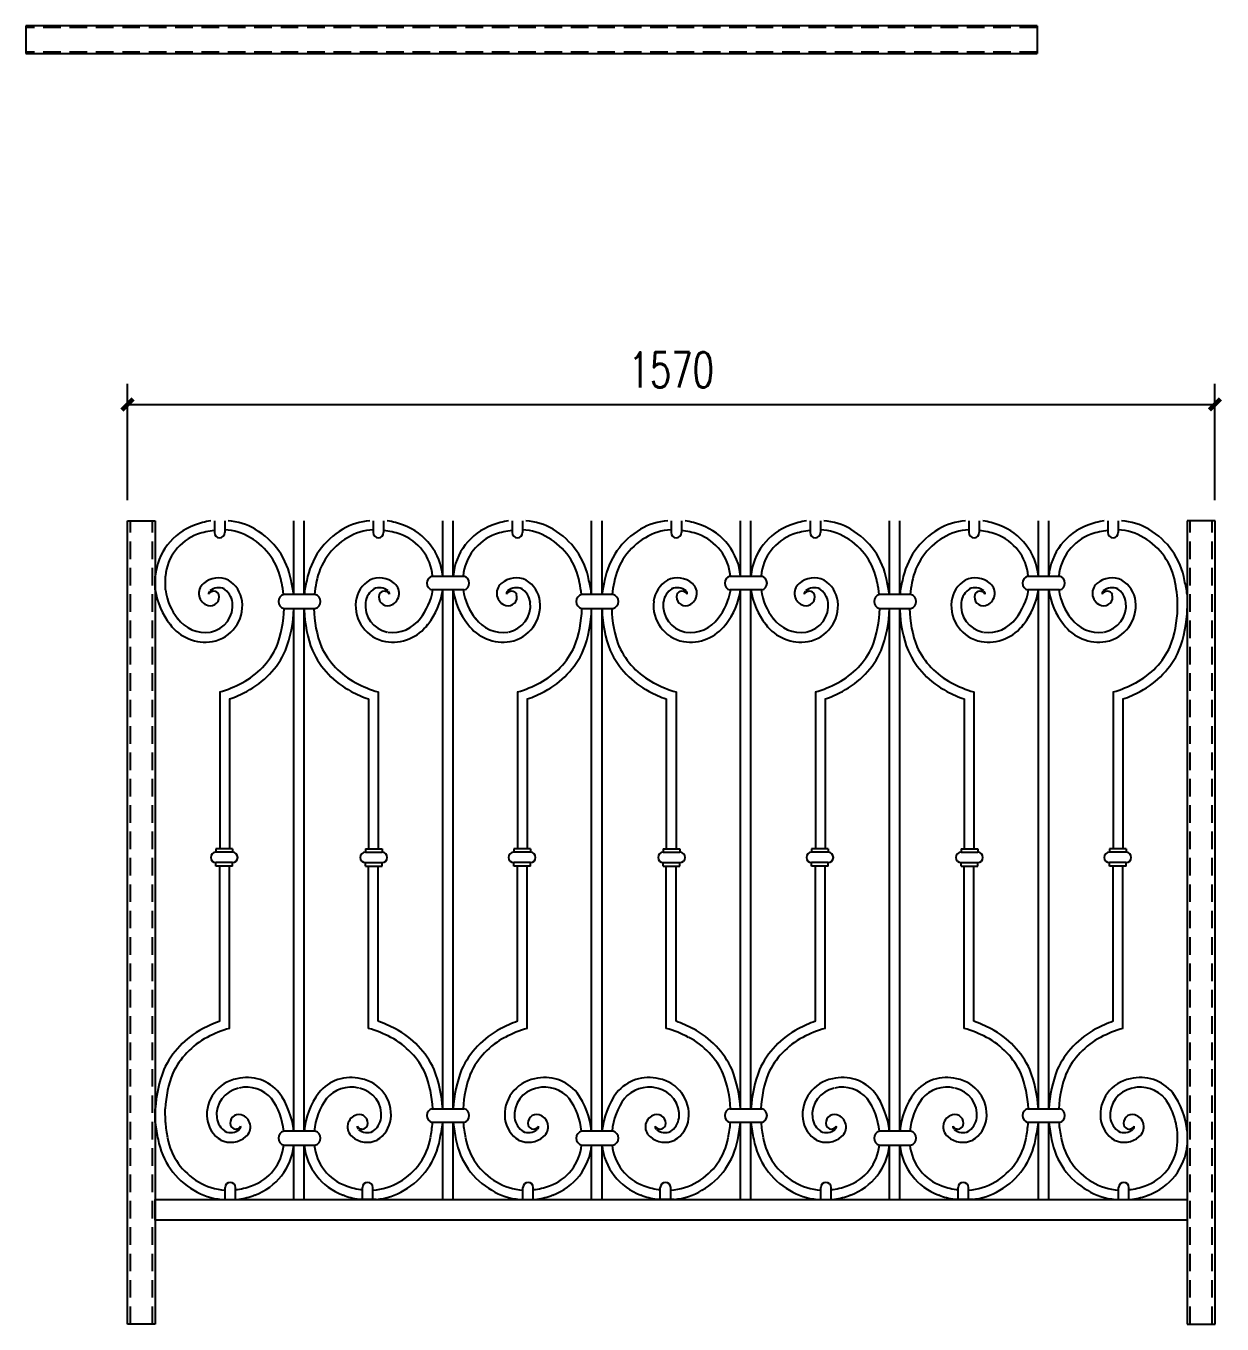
# Model space of a CAD drawing. Header units: millimetres. Extents: x -2608 to 5412, y -7593 to 3289.
# Drawn here: x 3685 to 5412, y 14 to 1889 of the extents above; entities that cross this region are included whole.
import ezdxf

# ---------------------------------------------------------------- set-up
doc = ezdxf.new("R2010")
doc.units = ezdxf.units.MM
doc.header["$MEASUREMENT"] = 0
doc.linetypes.add('DASHED', pattern=[19.05, 12.7, -6.35])
for name, color, linetype in [('@F05_Section_Steel', 24, 'Continuous'), ('@F19_DIM', 7, 'Continuous'), ('F01_Section_AL', 92, 'Continuous'), ('F22_Dim', 9, 'Continuous'), ('XX', 6, 'DASHED')]:
    doc.layers.add(name, color=color, linetype=linetype)
doc.styles.add('_TCH_DIM_T3', font='SIMPLEX', dxfattribs={"width": 0.705882, "bigfont": 'GBCBIG'})
doc.dimstyles.new('_TCH_ARCH&&20', dxfattribs={"dimtxt": 51, "dimasz": 16, "dimexe": 30, "dimexo": 30, "dimgap": 24.5, "dimtad": 1, "dimdec": 1, "dimzin": 12, "dimdsep": 46, "dimtxsty": '_TCH_DIM_T3', "dimblk": 'ARCHTICK', "dimcen": 0.09, "dimclrt": 7, "dimazin": 2, "dimtfac": 1, "dimtdec": 1, "dimtix": 1, "dimtmove": 2, "dimatfit": 3, "dimldrblk": 'ARCHTICK', "dimfxl": 20, "dimtolj": 1, "dimtzin": 0, "dimarcsym": 0})

# ---------------------------------------------------------------- blocks, each defined once
blk = doc.blocks.new('*U2')
at = {"layer": '@F05_Section_Steel'}
for p, q in [((1460, 0), (0, 0)), ((0, 0), (0, -40)), ((1460, 0), (1460, -40)), ((0, -40), (1460, -40))]:
    blk.add_line(p, q, dxfattribs=at)
at = {"layer": 'XX', "ltscale": 2}
for p, q in [((1460, -2, 0), (0, -2, 0)), ((1460, -38, 0), (0, -38, 0))]:
    blk.add_line(p, q, dxfattribs=at)
blk = doc.blocks.new('Railing_T6_1570')
at = {"layer": '@F05_Section_Steel'}
for p, q in [((0, -580), (0, 580)), ((0, 580), (40, 580)), ((40, 580), (40, -580)), ((1570, 580, 0), (1530, 580, 0)), ((1530, 580, 0), (1530, -580, 0)), ((1570, -580), (1570, 580)), ((1570, 580, 0), (1570, 580, 0)), ((40, -580), (0, -580)), ((1530, -580, 0), (1570, -580, 0))]:
    blk.add_line(p, q, dxfattribs=at)
at = {"layer": 'F01_Section_AL', "linetype": 'ByBlock', "lineweight": -2}
blk.add_lwpolyline([(40, -400), (1530, -400), (1530, -430), (40, -430)], close=True, dxfattribs=at)
at = {"layer": 'F22_Dim'}
for p, q in [((125.3, 580), (125.3, 563)), ((140.3, 580), (140.3, 563)), ((240, 473.6), (240, 580)), ((255, 473.6), (255, 580)), ((354.6, 580), (354.6, 563)), ((369.6, 580), (369.6, 563)), ((455, 500.2), (455, 580)), ((470, 500.2), (470, 580)), ((555.3, 580), (555.3, 563)), ((570.3, 580), (570.3, 563)), ((670, 473.6), (670, 580)), ((685, 473.6), (685, 580)), ((784.6, 580), (784.6, 563)), ((799.6, 580), (799.6, 563)), ((885, 500.2), (885, 580)), ((900, 500.2), (900, 580)), ((985.3, 580), (985.3, 563)), ((1000.3, 580), (1000.3, 563)), ((1100, 473.6), (1100, 580)), ((1115, 473.6), (1115, 580)), ((1214.6, 580), (1214.6, 563)), ((1229.6, 580), (1229.6, 563)), ((1315, 500.2), (1315, 580)), ((1330, 500.2), (1330, 580)), ((1415.3, 580), (1415.3, 563)), ((1430.3, 580), (1430.3, 563)), ((240, 473.6), (240, 504.9)), ((255, 473.6), (255, 504.9)), ((439.9, 500.2), (485.5, 500.2)), ((670, 473.6), (670, 504.9)), ((685, 473.6), (685, 504.9)), ((869.9, 500.2), (915.5, 500.2)), ((1100, 473.6), (1100, 504.9)), ((1115, 473.6), (1115, 504.9)), ((1299.9, 500.2), (1345.5, 500.2)), ((271, 473.6), (225.5, 473.6)), ((485.5, 480.2), (439.9, 480.2)), ((455, -269), (455, 480.2)), ((470, -269), (470, 480.2)), ((701, 473.6), (655.5, 473.6)), ((915.5, 480.2), (869.9, 480.2)), ((885, -269), (885, 480.2)), ((900, -269), (900, 480.2)), ((1131, 473.6), (1085.5, 473.6)), ((1345.5, 480.2), (1299.9, 480.2)), ((1315, -269), (1315, 480.2)), ((1330, -269), (1330, 480.2)), ((225.5, 453.6), (271, 453.6)), ((240, -301.5), (240, 453.6)), ((255, -301.5), (255, 453.6)), ((655.5, 453.6), (701, 453.6)), ((670, -301.5), (670, 453.6)), ((685, -301.5), (685, 453.6)), ((1085.5, 453.6), (1131, 453.6)), ((1100, -301.5), (1100, 453.6)), ((1115, -301.5), (1115, 453.6)), ((133.1, 333), (133.1, 106.4)), ((147.1, 322.8), (147.1, 106.4)), ((347.8, 322.8), (347.8, 106.4)), ((361.8, 333), (361.8, 106.4)), ((563.1, 333), (563.1, 106.4)), ((577.1, 322.8), (577.1, 106.4)), ((777.8, 322.8), (777.8, 106.4)), ((791.8, 333), (791.8, 106.4)), ((993.1, 333), (993.1, 106.4)), ((1007.1, 322.8), (1007.1, 106.4)), ((1207.8, 322.8), (1207.8, 106.4)), ((1221.8, 333), (1221.8, 106.4)), ((1423.1, 333), (1423.1, 106.4)), ((1437.1, 322.8), (1437.1, 106.4)), ((151.5, 106.4), (127.5, 106.4)), ((127.5, 106.4), (127.5, 101.4)), ((151.5, 101.4), (127.5, 101.4)), ((151.5, 106.4), (151.5, 101.4)), ((343.4, 106.4), (343.4, 101.4)), ((343.4, 106.4), (367.4, 106.4)), ((343.4, 101.4), (367.4, 101.4)), ((367.4, 106.4), (367.4, 101.4)), ((581.5, 106.4), (557.5, 106.4)), ((557.5, 106.4), (557.5, 101.4)), ((581.5, 101.4), (557.5, 101.4)), ((581.5, 106.4), (581.5, 101.4)), ((773.4, 106.4), (773.4, 101.4)), ((773.4, 106.4), (797.4, 106.4)), ((773.4, 101.4), (797.4, 101.4)), ((797.4, 106.4), (797.4, 101.4)), ((1011.5, 106.4), (987.5, 106.4)), ((987.5, 106.4), (987.5, 101.4)), ((1011.5, 101.4), (987.5, 101.4)), ((1011.5, 106.4), (1011.5, 101.4)), ((1203.4, 106.4), (1203.4, 101.4)), ((1203.4, 106.4), (1227.4, 106.4)), ((1203.4, 101.4), (1227.4, 101.4)), ((1227.4, 106.4), (1227.4, 101.4)), ((1441.5, 106.4), (1417.5, 106.4)), ((1417.5, 106.4), (1417.5, 101.4)), ((1441.5, 101.4), (1417.5, 101.4)), ((1441.5, 106.4), (1441.5, 101.4)), ((151.5, 86.4), (127.5, 86.4)), ((127.5, 81.4), (127.5, 86.4)), ((151.5, 81.4), (127.5, 81.4)), ((133.1, -142.8), (133.1, 81.4)), ((147.1, -153), (147.1, 81.4)), ((151.5, 81.4), (151.5, 86.4)), ((343.4, 81.4), (343.4, 86.4)), ((343.4, 86.4), (367.4, 86.4)), ((343.4, 81.4), (367.4, 81.4)), ((347.8, -153), (347.8, 81.4)), ((361.8, -142.8), (361.8, 81.4)), ((367.4, 81.4), (367.4, 86.4)), ((581.5, 86.4), (557.5, 86.4)), ((557.5, 81.4), (557.5, 86.4)), ((581.5, 81.4), (557.5, 81.4)), ((563.1, -142.8), (563.1, 81.4)), ((577.1, -153), (577.1, 81.4)), ((581.5, 81.4), (581.5, 86.4)), ((773.4, 81.4), (773.4, 86.4)), ((773.4, 86.4), (797.4, 86.4)), ((773.4, 81.4), (797.4, 81.4)), ((777.8, -153), (777.8, 81.4)), ((791.8, -142.8), (791.8, 81.4)), ((797.4, 81.4), (797.4, 86.4)), ((1011.5, 86.4), (987.5, 86.4)), ((987.5, 81.4), (987.5, 86.4)), ((1011.5, 81.4), (987.5, 81.4)), ((993.1, -142.8), (993.1, 81.4)), ((1007.1, -153), (1007.1, 81.4)), ((1011.5, 81.4), (1011.5, 86.4)), ((1203.4, 81.4), (1203.4, 86.4)), ((1203.4, 86.4), (1227.4, 86.4)), ((1203.4, 81.4), (1227.4, 81.4)), ((1207.8, -153), (1207.8, 81.4)), ((1221.8, -142.8), (1221.8, 81.4)), ((1227.4, 81.4), (1227.4, 86.4)), ((1441.5, 86.4), (1417.5, 86.4)), ((1417.5, 81.4), (1417.5, 86.4)), ((1441.5, 81.4), (1417.5, 81.4)), ((1423.1, -142.8), (1423.1, 81.4)), ((1437.1, -153), (1437.1, 81.4)), ((1441.5, 81.4), (1441.5, 86.4)), ((240, -301.5), (240, -262.1)), ((670, -301.5), (670, -262.1)), ((1100, -301.5), (1100, -262.1)), ((439.9, -269), (485.5, -269)), ((869.9, -269), (915.5, -269)), ((1299.9, -269), (1345.5, -269)), ((485.5, -289), (439.9, -289)), ((455, -400), (455, -289)), ((470, -400), (470, -289)), ((915.5, -289), (869.9, -289)), ((885, -400), (885, -289)), ((900, -400), (900, -289)), ((1345.5, -289), (1299.9, -289)), ((1315, -400), (1315, -289)), ((1330, -400), (1330, -289)), ((271, -301.5), (225.5, -301.5)), ((701, -301.5), (655.5, -301.5)), ((1131, -301.5), (1085.5, -301.5)), ((225.5, -321.5), (271, -321.5)), ((240, -400), (240, -321.5)), ((255, -400), (255, -321.5)), ((655.5, -321.5), (701, -321.5)), ((670, -400), (670, -321.5)), ((685, -400), (685, -321.5)), ((1085.5, -321.5), (1131, -321.5)), ((1100, -400), (1100, -321.5)), ((1115, -400), (1115, -321.5)), ((140.8, -400), (140.8, -383)), ((155.8, -400), (155.8, -383)), ((339.1, -400), (339.1, -383)), ((354.1, -400), (354.1, -383)), ((570.8, -400), (570.8, -383)), ((585.8, -400), (585.8, -383)), ((769.1, -400), (769.1, -383)), ((784.1, -400), (784.1, -383)), ((1000.8, -400), (1000.8, -383)), ((1015.8, -400), (1015.8, -383)), ((1199.1, -400), (1199.1, -383)), ((1214.1, -400), (1214.1, -383)), ((1430.8, -400), (1430.8, -383)), ((1445.8, -400), (1445.8, -383)), ((134.7, -400), (159.7, -400)), ((135.8, -400), (160.8, -400)), ((359.1, -400), (334.1, -400)), ((565.8, -400), (590.8, -400)), ((789.1, -400), (764.1, -400)), ((995.8, -400), (1020.8, -400)), ((1219.1, -400), (1194.1, -400)), ((1220.6, -400), (1195.6, -400)), ((1425.8, -400), (1450.8, -400))]:
    blk.add_line(p, q, dxfattribs=at)
for points in [[(40, 480.2), (40, 500.2)], [(54.8, 480.2), (54.6, 500.2)], [(40, -289), (40, -269)], [(54.6, -289), (54.4, -269)]]:
    blk.add_lwpolyline(points, dxfattribs=at)
for centre, radius, start, end in [((125.9, 492.7), 86.2, 110.0092, 175.0016), ((132.4, 485.8), 94.9, 97.4614, 112.2513), ((134, 470.4), 96, 95.176, 110.0324), ((132.8, 563), 7.5, 180, 0), ((136.3, 488.5), 78.7, 58.5528, 87.077), ((138.8, 489.7), 90.5, 59.8193, 86.0345), ((129.6, 474.4), 108.3, 10.2748, 59.7072), ((365.3, 474.4), 108.3, 120.2928, 169.7252), ((356.1, 489.7), 90.5, 93.9655, 120.1807), ((358.6, 488.5), 78.7, 92.923, 121.4472), ((362.1, 563), 7.5, 180, 0), ((360.9, 470.4), 96, 69.9676, 84.824), ((362.6, 485.8), 94.9, 67.7487, 82.5386), ((368.8, 492.4), 86.5, 5.1334, 69.9388), ((555.9, 492.7), 86.2, 110.0092, 175.0016), ((562.4, 485.8), 94.9, 97.4614, 112.2513), ((564, 470.4), 96, 95.176, 110.0324), ((562.8, 563), 7.5, 180, 0), ((566.3, 488.5), 78.7, 58.5528, 87.077), ((568.8, 489.7), 90.5, 59.8193, 86.0345), ((559.6, 474.4), 108.3, 10.2748, 59.7072), ((795.3, 474.4), 108.3, 120.2928, 169.7252), ((786.1, 489.7), 90.5, 93.9655, 120.1807), ((788.6, 488.5), 78.7, 92.923, 121.4472), ((792.1, 563), 7.5, 180, 0), ((790.9, 470.4), 96, 69.9676, 84.824), ((792.6, 485.8), 94.9, 67.7487, 82.5386), ((798.8, 492.4), 86.5, 5.1334, 69.9388), ((985.9, 492.7), 86.2, 110.0092, 175.0016), ((992.4, 485.8), 94.9, 97.4614, 112.2513), ((994, 470.4), 96, 95.176, 110.0324), ((992.8, 563), 7.5, 180, 0), ((996.3, 488.5), 78.7, 58.5528, 87.077), ((998.8, 489.7), 90.5, 59.8193, 86.0345), ((989.6, 474.4), 108.3, 10.2748, 59.7072), ((1225.3, 474.4), 108.3, 120.2928, 169.7252), ((1216.1, 489.7), 90.5, 93.9655, 120.1807), ((1218.6, 488.5), 78.7, 92.923, 121.4472), ((1222.1, 563), 7.5, 180, 0), ((1220.9, 470.4), 96, 69.9676, 84.824), ((1222.6, 485.8), 94.9, 67.7487, 82.5386), ((1228.8, 492.4), 86.5, 5.1334, 69.9388), ((1415.9, 492.7), 86.2, 110.0092, 175.0016), ((1422.4, 485.8), 94.9, 97.4614, 112.2513), ((1424, 470.4), 96, 95.176, 110.0324), ((1422.8, 563), 7.5, 180, 0), ((1426.3, 488.5), 78.7, 58.5528, 87.077), ((1428.8, 489.7), 90.5, 59.8193, 86.0345), ((1419.6, 474.4), 108.3, 10.2748, 59.7072), ((124.9, 494.1), 70.6, 109.6798, 175.0339), ((129.6, 474.4), 94.3, 10.2317, 59.5602), ((365.3, 474.4), 94.3, 120.4398, 169.7683), ((370, 494.1), 70.6, 4.9661, 70.3202), ((554.9, 494.1), 70.6, 109.6798, 175.0339), ((559.6, 474.4), 94.3, 10.2317, 59.5602), ((795.3, 474.4), 94.3, 120.4398, 169.7683), ((800, 494.1), 70.6, 4.9661, 70.3202), ((984.9, 494.1), 70.6, 109.6798, 175.0339), ((989.6, 474.4), 94.3, 10.2317, 59.5602), ((1225.3, 474.4), 94.3, 120.4398, 169.7683), ((1230, 494.1), 70.6, 4.9661, 70.3202), ((1414.9, 494.1), 70.6, 109.6798, 175.0339), ((1419.6, 474.4), 94.3, 10.2317, 59.5602), ((121.1, 475.3), 18.2, 129.6045, 254.2656), ((131.3, 464.4), 33.1, 64.3891, 131.0701), ((124.2, 458.6), 41.5, 7.2421, 58.9949), ((44.4, 453.9), 181.9, 6.2195, 11.7274), ((-6.3, 437.2), 248.9, 8.3994, 13.1211), ((380.1, 460.7), 125.8, 164.7991, 174.1456), ((450.5, 453.9), 181.9, 168.2726, 173.7805), ((370.7, 458.6), 41.5, 121.0051, 172.7579), ((363.7, 464.4), 33.1, 48.9299, 115.6109), ((373.8, 475.3), 18.2, 285.7344, 50.3955), ((442.6, 490.2), 10.4, 105.0629, 254.9371), ((482.8, 490.2), 10.4, 285.0629, 74.9371), ((551.1, 475.3), 18.2, 129.6045, 254.2656), ((561.3, 464.4), 33.1, 64.3891, 131.0701), ((554.2, 458.6), 41.5, 7.2421, 58.9949), ((474.4, 453.9), 181.9, 6.2195, 11.7274), ((423.7, 437.2), 248.9, 8.3994, 13.1211), ((810.1, 460.7), 125.8, 164.7991, 174.1456), ((880.5, 453.9), 181.9, 168.2726, 173.7805), ((800.7, 458.6), 41.5, 121.0051, 172.7579), ((793.7, 464.4), 33.1, 48.9299, 115.6109), ((803.8, 475.3), 18.2, 285.7344, 50.3955), ((872.6, 490.2), 10.4, 105.0629, 254.9371), ((912.8, 490.2), 10.4, 285.0629, 74.9371), ((981.1, 475.3), 18.2, 129.6045, 254.2656), ((991.3, 464.4), 33.1, 64.3891, 131.0701), ((984.2, 458.6), 41.5, 7.2421, 58.9949), ((904.4, 453.9), 181.9, 6.2195, 11.7274), ((853.7, 437.2), 248.9, 8.3994, 13.1211), ((1240.1, 460.7), 125.8, 164.7991, 174.1456), ((1310.5, 453.9), 181.9, 168.2726, 173.7805), ((1230.7, 458.6), 41.5, 121.0051, 172.7579), ((1223.7, 464.4), 33.1, 48.9299, 115.6109), ((1233.8, 475.3), 18.2, 285.7344, 50.3955), ((1302.6, 490.2), 10.4, 105.0629, 254.9371), ((1342.8, 490.2), 10.4, 285.0629, 74.9371), ((1411.1, 475.3), 18.2, 129.6045, 254.2656), ((1421.3, 464.4), 33.1, 64.3891, 131.0701), ((1414.2, 458.6), 41.5, 7.2421, 58.9949), ((1351, 456.9), 165, 358.8444, 11.8682), ((1283.7, 437.2), 248.9, 8.3994, 13.1211), ((145.8, 496.2), 107, 188.5963, 217.8074), ((136.5, 490.9), 82.5, 187.4591, 219.2257), ((119.6, 469.9), 12.6, 254.2214, 16.1568), ((121.1, 475.3), 4.23, 129.6045, 193.6901), ((124.2, 470), 8.33, 24.2083, 149.1158), ((131.3, 464.4), 19.1, 64.3891, 131.0701), ((124.2, 458.6), 27.5, 7.2421, 58.9949), ((228.1, 463.6), 10.4, 105.0629, 254.9371), ((268.3, 463.6), 10.4, 285.0629, 74.9371), ((370.7, 458.6), 27.5, 121.0051, 172.7579), ((363.7, 464.4), 19.1, 48.9299, 115.6109), ((375.3, 469.9), 12.6, 163.8432, 285.7786), ((370.7, 470), 8.33, 30.8842, 155.7917), ((373.8, 475.3), 4.23, 346.3099, 50.3955), ((350.5, 495.7), 91.6, 321.5714, 350.2734), ((348, 496.8), 108.3, 322.2805, 351.1506), ((575.8, 496.2), 107, 188.5963, 217.8074), ((566.5, 490.9), 82.5, 187.4591, 219.2257), ((549.6, 469.9), 12.6, 254.2214, 16.1568), ((551.1, 475.3), 4.23, 129.6045, 193.6901), ((554.2, 470), 8.33, 24.2083, 149.1158), ((561.3, 464.4), 19.1, 64.3891, 131.0701), ((554.2, 458.6), 27.5, 7.2421, 58.9949), ((658.1, 463.6), 10.4, 105.0629, 254.9371), ((698.3, 463.6), 10.4, 285.0629, 74.9371), ((800.7, 458.6), 27.5, 121.0051, 172.7579), ((793.7, 464.4), 19.1, 48.9299, 115.6109), ((805.3, 469.9), 12.6, 163.8432, 285.7786), ((800.7, 470), 8.33, 30.8842, 155.7917), ((803.8, 475.3), 4.23, 346.3099, 50.3955), ((780.5, 495.7), 91.6, 321.5714, 350.2734), ((778, 496.8), 108.3, 322.2805, 351.1506), ((1005.8, 496.2), 107, 188.5963, 217.8074), ((996.5, 490.9), 82.5, 187.4591, 219.2257), ((979.6, 469.9), 12.6, 254.2214, 16.1568), ((981.1, 475.3), 4.23, 129.6045, 193.6901), ((984.2, 470), 8.33, 24.2083, 149.1158), ((991.3, 464.4), 19.1, 64.3891, 131.0701), ((984.2, 458.6), 27.5, 7.2421, 58.9949), ((1088.1, 463.6), 10.4, 105.0629, 254.9371), ((1128.3, 463.6), 10.4, 285.0629, 74.9371), ((1230.7, 458.6), 27.5, 121.0051, 172.7579), ((1223.7, 464.4), 19.1, 48.9299, 115.6109), ((1235.3, 469.9), 12.6, 163.8432, 285.7786), ((1230.7, 470), 8.33, 30.8842, 155.7917), ((1233.8, 475.3), 4.23, 346.3099, 50.3955), ((1210.5, 495.7), 91.6, 321.5714, 350.2734), ((1208, 496.8), 108.3, 322.2805, 351.1506), ((1435.8, 496.2), 107, 188.5963, 217.8074), ((1426.5, 490.9), 82.5, 187.4591, 219.2257), ((1409.6, 469.9), 12.6, 254.2214, 16.1568), ((1411.1, 475.3), 4.23, 129.6045, 193.6901), ((1414.2, 470), 8.33, 24.2083, 149.1158), ((1421.3, 464.4), 19.1, 64.3891, 131.0701), ((1414.2, 458.6), 27.5, 7.2421, 58.9949), ((112.7, 457.8), 39, 280.6551, 6.6372), ((112.7, 457.8), 53, 280.6551, 6.6372), ((61.6, 456.9), 164.4, 338.865, 358.8213), ((60.6, 457.2), 179.4, 338.8927, 358.8281), ((433.3, 456.9), 178.4, 181.7653, 201.135), ((433.3, 456.9), 164.4, 181.1787, 201.135), ((382.2, 457.8), 53, 173.3628, 259.3449), ((382.2, 457.8), 39, 173.3628, 259.3449), ((542.7, 457.8), 39, 280.6551, 6.6372), ((542.7, 457.8), 53, 280.6551, 6.6372), ((491.6, 456.9), 164.4, 338.865, 358.8213), ((490.6, 457.2), 179.4, 338.8927, 358.8281), ((863.3, 456.9), 178.4, 181.7653, 201.135), ((863.3, 456.9), 164.4, 181.1787, 201.135), ((812.2, 457.8), 53, 173.3628, 259.3449), ((812.2, 457.8), 39, 173.3628, 259.3449), ((972.7, 457.8), 39, 280.6551, 6.6372), ((972.7, 457.8), 53, 280.6551, 6.6372), ((921.6, 456.9), 164.4, 338.865, 358.8213), ((920.6, 457.2), 179.4, 338.8927, 358.8281), ((1293.3, 456.9), 178.4, 181.7653, 201.135), ((1293.3, 456.9), 164.4, 181.1787, 201.135), ((1242.2, 457.8), 53, 173.3628, 259.3449), ((1242.2, 457.8), 39, 173.3628, 259.3449), ((1402.7, 457.8), 39, 280.6551, 6.6372), ((1402.7, 457.8), 53, 280.6551, 6.6372), ((1351.6, 456.9), 164.4, 338.865, 358.8213), ((1350.6, 457.2), 179.4, 338.8927, 358.8281), ((112.3, 468.2), 49.4, 215.531, 277.985), ((382.6, 468.2), 49.4, 262.015, 324.469), ((542.3, 468.2), 49.4, 215.531, 277.985), ((812.6, 468.2), 49.4, 262.015, 324.469), ((972.3, 468.2), 49.4, 215.531, 277.985), ((1242.6, 468.2), 49.4, 262.015, 324.469), ((1402.3, 468.2), 49.4, 215.531, 277.985), ((112.2, 468.2), 63.3, 216.405, 279.3447), ((382.7, 468.2), 63.3, 260.6553, 323.595), ((542.2, 468.2), 63.3, 216.405, 279.3447), ((812.7, 468.2), 63.3, 260.6553, 323.595), ((972.2, 468.2), 63.3, 216.405, 279.3447), ((1242.7, 468.2), 63.3, 260.6553, 323.595), ((1402.2, 468.2), 63.3, 216.405, 279.3447), ((112.7, 446.1), 113.1, 297.824, 335.1079), ((382.2, 446.1), 113.1, 204.8921, 242.176), ((542.7, 446.1), 113.1, 297.824, 335.1079), ((812.2, 446.1), 113.1, 204.8921, 242.176), ((972.7, 446.1), 113.1, 297.824, 335.1079), ((1242.2, 446.1), 113.1, 204.8921, 242.176), ((1402.7, 446.1), 113.1, 297.824, 335.1079), ((112.7, 446.1), 127.1, 297.824, 335.1079), ((382.2, 446.1), 127.1, 204.8921, 242.176), ((542.7, 446.1), 127.1, 297.824, 335.1079), ((812.2, 446.1), 127.1, 204.8921, 242.176), ((972.7, 446.1), 127.1, 297.824, 335.1079), ((1242.2, 446.1), 127.1, 204.8921, 242.176), ((1402.7, 446.1), 127.1, 297.824, 335.1079), ((91.3, 483), 155.7, 285.5629, 298.3757), ((403.6, 483), 155.7, 241.6243, 254.4371), ((521.3, 483), 155.7, 285.5629, 298.3757), ((833.6, 483), 155.7, 241.6243, 254.4371), ((951.3, 483), 155.7, 285.5629, 298.3757), ((1263.6, 483), 155.7, 241.6243, 254.4371), ((1381.3, 483), 155.7, 285.5629, 298.3757), ((97.7, 469.6), 154.9, 288.5934, 298.6829), ((397.2, 469.6), 154.9, 241.3171, 251.4066), ((527.7, 469.6), 154.9, 288.5934, 298.6829), ((827.2, 469.6), 154.9, 241.3171, 251.4066), ((957.7, 469.6), 154.9, 288.5934, 298.6829), ((1257.2, 469.6), 154.9, 241.3171, 251.4066), ((1387.7, 469.6), 154.9, 288.5934, 298.6829), ((127.5, 93.9), 7.5, 90, 270), ((151.5, 93.9), 7.5, 270, 90), ((343.4, 93.9), 7.5, 90, 270), ((367.4, 93.9), 7.5, 270, 90), ((557.5, 93.9), 7.5, 90, 270), ((581.5, 93.9), 7.5, 270, 90), ((773.4, 93.9), 7.5, 90, 270), ((797.4, 93.9), 7.5, 270, 90), ((987.5, 93.9), 7.5, 90, 270), ((1011.5, 93.9), 7.5, 270, 90), ((1203.4, 93.9), 7.5, 90, 270), ((1227.4, 93.9), 7.5, 270, 90), ((1417.5, 93.9), 7.5, 90, 270), ((1441.5, 93.9), 7.5, 270, 90), ((182.5, -289.6), 154.9, 108.5934, 118.6829), ((312.4, -289.6), 154.9, 61.3171, 71.4066), ((612.5, -289.6), 154.9, 108.5934, 118.6829), ((742.4, -289.6), 154.9, 61.3171, 71.4066), ((1042.5, -289.6), 154.9, 108.5934, 118.6829), ((1172.4, -289.6), 154.9, 61.3171, 71.4066), ((1472.5, -289.6), 154.9, 108.5934, 118.6829), ((167.5, -266.1), 127.1, 117.824, 155.1079), ((167.5, -266.1), 113.1, 117.824, 155.1079), ((188.9, -303), 155.7, 105.5629, 118.3757), ((306, -303), 155.7, 61.6243, 74.4371), ((327.5, -266.1), 113.1, 24.8921, 62.176), ((327.5, -266.1), 127.1, 24.8921, 62.176), ((597.5, -266.1), 127.1, 117.824, 155.1079), ((597.5, -266.1), 113.1, 117.824, 155.1079), ((618.9, -303), 155.7, 105.5629, 118.3757), ((736, -303), 155.7, 61.6243, 74.4371), ((757.5, -266.1), 113.1, 24.8921, 62.176), ((757.5, -266.1), 127.1, 24.8921, 62.176), ((1027.5, -266.1), 127.1, 117.824, 155.1079), ((1027.5, -266.1), 113.1, 117.824, 155.1079), ((1048.9, -303), 155.7, 105.5629, 118.3757), ((1166, -303), 155.7, 61.6243, 74.4371), ((1187.5, -266.1), 113.1, 24.8921, 62.176), ((1187.5, -266.1), 127.1, 24.8921, 62.176), ((1457.5, -266.1), 127.1, 117.824, 155.1079), ((1457.5, -266.1), 113.1, 117.824, 155.1079), ((1478.9, -303), 155.7, 105.5629, 118.3757), ((233.4, -281.3), 193.8, 159.2354, 176.3623), ((218.6, -276.9), 164.4, 158.865, 177.2424), ((172.2, -284.4), 60.5, 39.497, 103.9276), ((322.7, -284.4), 60.5, 76.0724, 140.503), ((276.3, -276.9), 164.4, 2.7576, 21.135), ((257.8, -282.4), 197.7, 3.8856, 20.6809), ((663.4, -281.3), 193.8, 159.2354, 176.3623), ((648.6, -276.9), 164.4, 158.865, 177.2424), ((602.2, -284.4), 60.5, 39.497, 103.9276), ((752.7, -284.4), 60.5, 76.0724, 140.503), ((706.3, -276.9), 164.4, 2.7576, 21.135), ((687.8, -282.4), 197.7, 3.8856, 20.6809), ((1093.4, -281.3), 193.8, 159.2354, 176.3623), ((1078.6, -276.9), 164.4, 158.865, 177.2424), ((1032.2, -284.4), 60.5, 39.497, 103.9276), ((1182.7, -284.4), 60.5, 76.0724, 140.503), ((1136.3, -276.9), 164.4, 2.7576, 21.135), ((1117.8, -282.4), 197.7, 3.8856, 20.6809), ((1523.4, -281.3), 193.8, 159.2354, 176.3623), ((1508.6, -276.9), 164.4, 158.865, 177.2424), ((1462.2, -284.4), 60.5, 39.497, 103.9276), ((167.5, -277.8), 53, 100.6551, 186.6372), ((167.5, -277.8), 39, 100.6551, 186.6372), ((172.2, -284.4), 46.5, 39.497, 103.9276), ((322.7, -284.4), 46.5, 76.0724, 140.503), ((327.4, -277.8), 39, 353.3628, 79.3449), ((327.4, -277.8), 53, 353.3628, 79.3449), ((597.5, -277.8), 53, 100.6551, 186.6372), ((597.5, -277.8), 39, 100.6551, 186.6372), ((602.2, -284.4), 46.5, 39.497, 103.9276), ((752.7, -284.4), 46.5, 76.0724, 140.503), ((757.4, -277.8), 39, 353.3628, 79.3449), ((757.4, -277.8), 53, 353.3628, 79.3449), ((1027.5, -277.8), 53, 100.6551, 186.6372), ((1027.5, -277.8), 39, 100.6551, 186.6372), ((1032.2, -284.4), 46.5, 39.497, 103.9276), ((1182.7, -284.4), 46.5, 76.0724, 140.503), ((1187.4, -277.8), 39, 353.3628, 79.3449), ((1187.4, -277.8), 53, 353.3628, 79.3449), ((1457.5, -277.8), 53, 100.6551, 186.6372), ((1457.5, -277.8), 39, 100.6551, 186.6372), ((1462.2, -284.4), 46.5, 39.497, 103.9276), ((128.7, -310.9), 97.2, 5.5253, 35.7706), ((122.1, -314.4), 118.6, 6.2277, 35.2744), ((371.6, -313.8), 117.3, 144.6447, 174.0059), ((366.2, -310.9), 97.2, 144.2294, 174.4747), ((558.7, -310.9), 97.2, 5.5253, 35.7706), ((552.1, -314.4), 118.6, 6.2277, 35.2744), ((801.6, -313.8), 117.3, 144.6447, 174.0059), ((796.2, -310.9), 97.2, 144.2294, 174.4747), ((988.7, -310.9), 97.2, 5.5253, 35.7706), ((982.1, -314.4), 118.6, 6.2277, 35.2744), ((1231.6, -313.8), 117.3, 144.6447, 174.0059), ((1226.2, -310.9), 97.2, 144.2294, 174.4747), ((1417.7, -311.4), 98.3, 354.0944, 35.684), ((1412.1, -314.4), 118.6, 6.2277, 35.2744), ((160.6, -289.9), 12.6, 74.2214, 196.1568), ((159.1, -295.3), 18.2, 309.6045, 74.2656), ((335.8, -295.3), 18.2, 105.7344, 230.3955), ((334.3, -289.9), 12.6, 343.8432, 105.7786), ((442.6, -279), 10.4, 105.0629, 254.9371), ((482.8, -279), 10.4, 285.0629, 74.9371), ((590.6, -289.9), 12.6, 74.2214, 196.1568), ((589.1, -295.3), 18.2, 309.6045, 74.2656), ((765.8, -295.3), 18.2, 105.7344, 230.3955), ((764.3, -289.9), 12.6, 343.8432, 105.7786), ((872.6, -279), 10.4, 105.0629, 254.9371), ((912.8, -279), 10.4, 285.0629, 74.9371), ((1020.6, -289.9), 12.6, 74.2214, 196.1568), ((1019.1, -295.3), 18.2, 309.6045, 74.2656), ((1195.8, -295.3), 18.2, 105.7344, 230.3955), ((1194.3, -289.9), 12.6, 343.8432, 105.7786), ((1302.6, -279), 10.4, 105.0629, 254.9371), ((1342.8, -279), 10.4, 285.0629, 74.9371), ((1450.6, -289.9), 12.6, 74.2214, 196.1568), ((1449.1, -295.3), 18.2, 309.6045, 74.2656), ((600.9, -210.1), 566.5, 188.0047, 190.5338), ((218.6, -276.9), 164.4, 184.2165, 191.8913), ((156, -278.6), 41.5, 187.2421, 238.9949), ((156, -278.6), 27.5, 187.2421, 238.9949), ((148.9, -284.4), 19.1, 244.3891, 311.0701), ((156, -290), 8.33, 204.2083, 329.1158), ((159.1, -295.3), 4.23, 309.6045, 13.6901), ((335.8, -295.3), 4.23, 166.3099, 230.3955), ((338.9, -290), 8.33, 210.8842, 335.7917), ((346, -284.4), 19.1, 228.9299, 295.6109), ((338.9, -278.6), 27.5, 301.0051, 352.7579), ((338.9, -278.6), 41.5, 301.0051, 352.7579), ((276.3, -276.9), 164.4, 348.1087, 355.7835), ((-348.2, -167.9), 812.3, 349.6571, 351.4216), ((1030.9, -210.1), 566.5, 188.0047, 190.5338), ((648.6, -276.9), 164.4, 184.2165, 191.8913), ((586, -278.6), 41.5, 187.2421, 238.9949), ((586, -278.6), 27.5, 187.2421, 238.9949), ((578.9, -284.4), 19.1, 244.3891, 311.0701), ((586, -290), 8.33, 204.2083, 329.1158), ((589.1, -295.3), 4.23, 309.6045, 13.6901), ((765.8, -295.3), 4.23, 166.3099, 230.3955), ((768.9, -290), 8.33, 210.8842, 335.7917), ((776, -284.4), 19.1, 228.9299, 295.6109), ((768.9, -278.6), 27.5, 301.0051, 352.7579), ((768.9, -278.6), 41.5, 301.0051, 352.7579), ((706.3, -276.9), 164.4, 348.1087, 355.7835), ((81.8, -167.9), 812.3, 349.6571, 351.4216), ((1460.9, -210.1), 566.5, 188.0047, 190.5338), ((1078.6, -276.9), 164.4, 184.2165, 191.8913), ((1016, -278.6), 41.5, 187.2421, 238.9949), ((1016, -278.6), 27.5, 187.2421, 238.9949), ((1008.9, -284.4), 19.1, 244.3891, 311.0701), ((1016, -290), 8.33, 204.2083, 329.1158), ((1019.1, -295.3), 4.23, 309.6045, 13.6901), ((1195.8, -295.3), 4.23, 166.3099, 230.3955), ((1198.9, -290), 8.33, 210.8842, 335.7917), ((1206, -284.4), 19.1, 228.9299, 295.6109), ((1198.9, -278.6), 27.5, 301.0051, 352.7579), ((1198.9, -278.6), 41.5, 301.0051, 352.7579), ((1136.3, -276.9), 164.4, 348.1087, 355.7835), ((511.8, -167.9), 812.3, 349.6571, 351.4216), ((1890.9, -210.1), 566.5, 188.0047, 190.5338), ((1508.6, -276.9), 164.4, 184.2165, 191.8913), ((1446, -278.6), 41.5, 187.2421, 238.9949), ((1446, -278.6), 27.5, 187.2421, 238.9949), ((1438.9, -284.4), 19.1, 244.3891, 311.0701), ((1446, -290), 8.33, 204.2083, 329.1158), ((1449.1, -295.3), 4.23, 309.6045, 13.6901), ((148.5, -294.7), 106.1, 190.3142, 240.2457), ((148.5, -294.7), 92.2, 190.2762, 240.0951), ((148.9, -284.4), 33.1, 244.3891, 311.0701), ((228.1, -311.5), 10.4, 105.0629, 254.9371), ((268.3, -311.5), 10.4, 285.0629, 74.9371), ((346, -284.4), 33.1, 228.9299, 295.6109), ((346.5, -294.7), 92.2, 299.9049, 349.7238), ((346.5, -294.7), 106.1, 299.7543, 349.6858), ((578.5, -294.7), 106.1, 190.3142, 240.2457), ((578.5, -294.7), 92.2, 190.2762, 240.0951), ((578.9, -284.4), 33.1, 244.3891, 311.0701), ((658.1, -311.5), 10.4, 105.0629, 254.9371), ((698.3, -311.5), 10.4, 285.0629, 74.9371), ((776, -284.4), 33.1, 228.9299, 295.6109), ((776.5, -294.7), 92.2, 299.9049, 349.7238), ((776.5, -294.7), 106.1, 299.7543, 349.6858), ((1008.5, -294.7), 106.1, 190.3142, 240.2457), ((1008.5, -294.7), 92.2, 190.2762, 240.0951), ((1008.9, -284.4), 33.1, 244.3891, 311.0701), ((1088.1, -311.5), 10.4, 105.0629, 254.9371), ((1128.3, -311.5), 10.4, 285.0629, 74.9371), ((1206, -284.4), 33.1, 228.9299, 295.6109), ((1206.5, -294.7), 92.2, 299.9049, 349.7238), ((1206.5, -294.7), 106.1, 299.7543, 349.6858), ((1438.5, -294.7), 106.1, 190.3142, 240.2457), ((1438.5, -294.7), 92.2, 190.2762, 240.0951), ((1438.9, -284.4), 33.1, 244.3891, 311.0701), ((155.3, -314.1), 70.6, 289.6798, 353.9493), ((154.4, -312.9), 86, 289.956, 354.2382), ((340.3, -313.1), 85.7, 185.6255, 250.0966), ((339.6, -314.1), 70.6, 186.0507, 250.3202), ((585.3, -314.1), 70.6, 289.6798, 353.9493), ((584.4, -312.9), 86, 289.956, 354.2382), ((770.3, -313.1), 85.7, 185.6255, 250.0966), ((769.6, -314.1), 70.6, 186.0507, 250.3202), ((1015.3, -314.1), 70.6, 289.6798, 353.9493), ((1014.4, -312.9), 86, 289.956, 354.2382), ((1200.3, -313.1), 85.7, 185.6255, 250.0966), ((1199.6, -314.1), 70.6, 186.0507, 250.3202), ((1445.3, -314.1), 70.6, 289.6798, 353.9493), ((1444.4, -312.9), 86, 289.956, 354.2382), ((144.3, -307.5), 79.1, 238.0696, 267.4163), ((350.6, -307.5), 79.1, 272.5837, 301.9304), ((574.3, -307.5), 79.1, 238.0696, 267.4163), ((780.6, -307.5), 79.1, 272.5837, 301.9304), ((1004.3, -307.5), 79.1, 238.0696, 267.4163), ((1210.6, -307.5), 79.1, 272.5837, 301.9304), ((1434.3, -307.5), 79.1, 238.0696, 267.4163), ((143.9, -307.8), 92.6, 238.6568, 264.9151), ((148.3, -383), 7.5, 0, 180), ((146.2, -290.4), 96, 275.7227, 290.0324), ((348.7, -290.4), 96, 249.9676, 264.2773), ((346.6, -383), 7.5, 0, 180), ((351, -307.8), 92.6, 275.0849, 301.3432), ((573.9, -307.8), 92.6, 238.6568, 264.9151), ((578.3, -383), 7.5, 0, 180), ((576.2, -290.4), 96, 275.7227, 290.0324), ((778.7, -290.4), 96, 249.9676, 264.2773), ((776.6, -383), 7.5, 0, 180), ((781, -307.8), 92.6, 275.0849, 301.3432), ((1003.9, -307.8), 92.6, 238.6568, 264.9151), ((1008.3, -383), 7.5, 0, 180), ((1006.2, -290.4), 96, 275.7227, 290.0324), ((1208.7, -290.4), 96, 249.9676, 264.2773), ((1206.6, -383), 7.5, 0, 180), ((1211, -307.8), 92.6, 275.0849, 301.3432), ((1433.9, -307.8), 92.6, 238.6568, 264.9151), ((1438.3, -383), 7.5, 0, 180), ((1436.2, -290.4), 96, 275.7227, 290.0324), ((147.8, -305.8), 94.9, 277.8016, 292.2513), ((347.1, -305.8), 94.9, 247.7487, 262.1984), ((577.8, -305.8), 94.9, 277.8016, 292.2513), ((777.1, -305.8), 94.9, 247.7487, 262.1984), ((1007.8, -305.8), 94.9, 277.8016, 292.2513), ((1207.1, -305.8), 94.9, 247.7487, 262.1984), ((1437.8, -305.8), 94.9, 277.8016, 292.2513)]:
    blk.add_arc(centre, radius, start, end, dxfattribs=at)
at = {"layer": 'XX', "ltscale": 2}
for p, q in [((4, -580), (4, 580, 0)), ((36, -580), (36, 580, 0)), ((1534, -580, 0), (1534, 580, 0)), ((1566, -580, 0), (1566, 580, 0))]:
    blk.add_line(p, q, dxfattribs=at)
blk = doc.blocks.new('_ArchTick')
at = {"color": 0, "linetype": 'ByBlock', "const_width": 0.4}
blk.add_lwpolyline([(-0.5, -0.5), (0.5, 0.5)], dxfattribs=at)
blk = doc.blocks.new('*D13')
at = {"layer": '@F19_DIM', "color": 0, "lineweight": -2, "transparency": 16777216}
for p, q in [((3831.7, 1204.3), (3831.7, 1372.4)), ((5401.7, 1204.3), (5401.7, 1372.4)), ((3831.7, 1342.4), (5401.7, 1342.4))]:
    blk.add_line(p, q, dxfattribs=at)
at = {"layer": 'Defpoints', "color": 0, "transparency": 16777216}
for p in [(5401.7, 1342.4), (3831.7, 1174.3), (5401.7, 1174.3)]:
    blk.add_point(p, dxfattribs=at)
at = {"layer": '@F19_DIM', "color": 0, "lineweight": -2, "transparency": 16777216, "xscale": 16, "yscale": 16, "zscale": 16, "rotation": 180}
blk.add_blockref('_ArchTick', (3831.7, 1342.4), dxfattribs=at)
at = {"layer": '@F19_DIM', "color": 0, "lineweight": -2, "transparency": 16777216, "xscale": 16, "yscale": 16, "zscale": 16}
blk.add_blockref('_ArchTick', (5401.7, 1342.4), dxfattribs=at)
at = {"layer": '@F19_DIM', "color": 7, "transparency": 16777216, "insert": (4616.7, 1392.4), "char_height": 51, "attachment_point": 5, "style": '_TCH_DIM_T3'}
blk.add_mtext('\\A1;1570', dxfattribs=at)

msp = doc.modelspace()

# ---------------------------------------------------------------- block references
msp.add_blockref('*U2', (3685.12, 1889.05))
at = {"ltscale": 10}
msp.add_blockref('Railing_T6_1570', (3831.83, 594.29), dxfattribs=at)

# ---------------------------------------------------------------- dimensions: what is measured, and where the dimension line sits
at = {"layer": '@F19_DIM'}
dim = msp.add_aligned_dim(p1=(3831.7, 1174.34), p2=(5401.7, 1174.34), distance=168.05, dimstyle='_TCH_ARCH&&20', dxfattribs=at)
dim.commit()
dim.dimension.update_dxf_attribs({"geometry": '*D13', "text_midpoint": (4616.7, 1392.38)})

doc.saveas('drawing.dxf')
